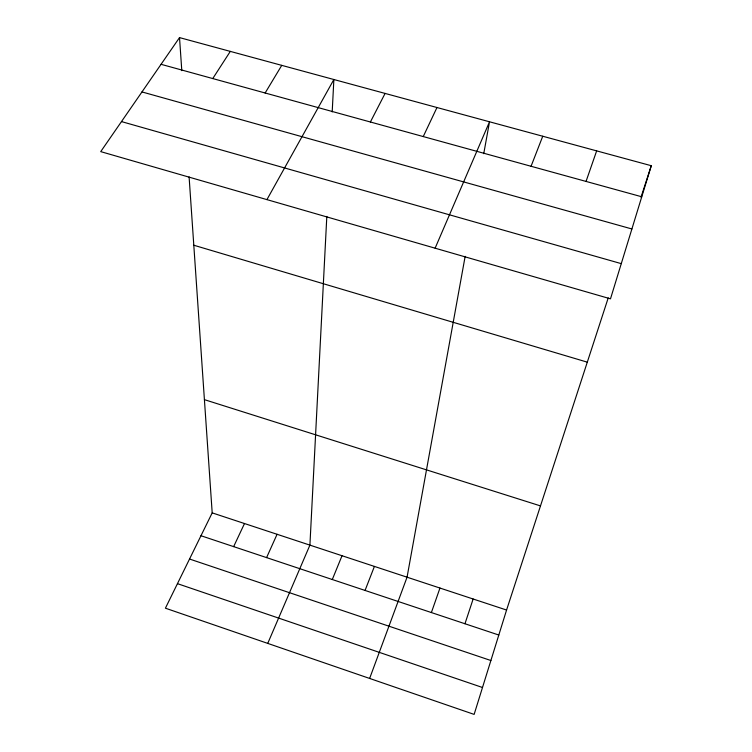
<?xml version="1.0" encoding="UTF-8"?>
<svg xmlns="http://www.w3.org/2000/svg" width="752" height="752" viewBox="0 0 752 752"><rect width="100%" height="100%" fill="white"/><g stroke="black" fill="none" stroke-linecap="round" stroke-linejoin="round"><path stroke-width="1.13" d="M326.819 216.397L309.909 545.125L267.75 643.392M332.196 111.916L333.869 79.515L266.932 199.618M465.159 256.338L407.058 577.188L369.636 678.445M483.743 153.681L489.524 121.786L435.117 248.188M651.279 165.713L610.492 298.835L100.721 151.622L179.521 37.6L651.279 165.713L641.014 197.231M608.227 297.895L506.575 610.041L474.136 714.4L165.412 608.189L212.196 512.873L189.1 176.88M464.962 623.746L473.14 598.996M586.043 181.42L596.656 150.879M431.385 612.551L439.967 588.055M365.058 590.442L374.411 566.416M531.062 166.277L542.747 136.234M332.299 579.519L342.028 555.728M266.584 557.608L277.074 534.287M233.646 546.629L244.503 523.533M423.254 136.563L436.978 107.517M370.388 121.993L385.09 93.427M265.136 92.994L281.756 65.358M212.76 78.556L230.309 51.39M161.06 64.315L641.757 196.78M141.968 91.932L631.896 228.975M121.476 121.589L621.274 263.642M193.79 245.227L587.303 362.163M204.412 399.65L540.491 505.908M212.196 512.873L506.575 610.041M200.972 535.734L498.811 635.036M189.542 559.027L490.887 660.519M177.453 583.655L482.502 687.497M179.521 37.6L181.796 70.669"/></g></svg>
